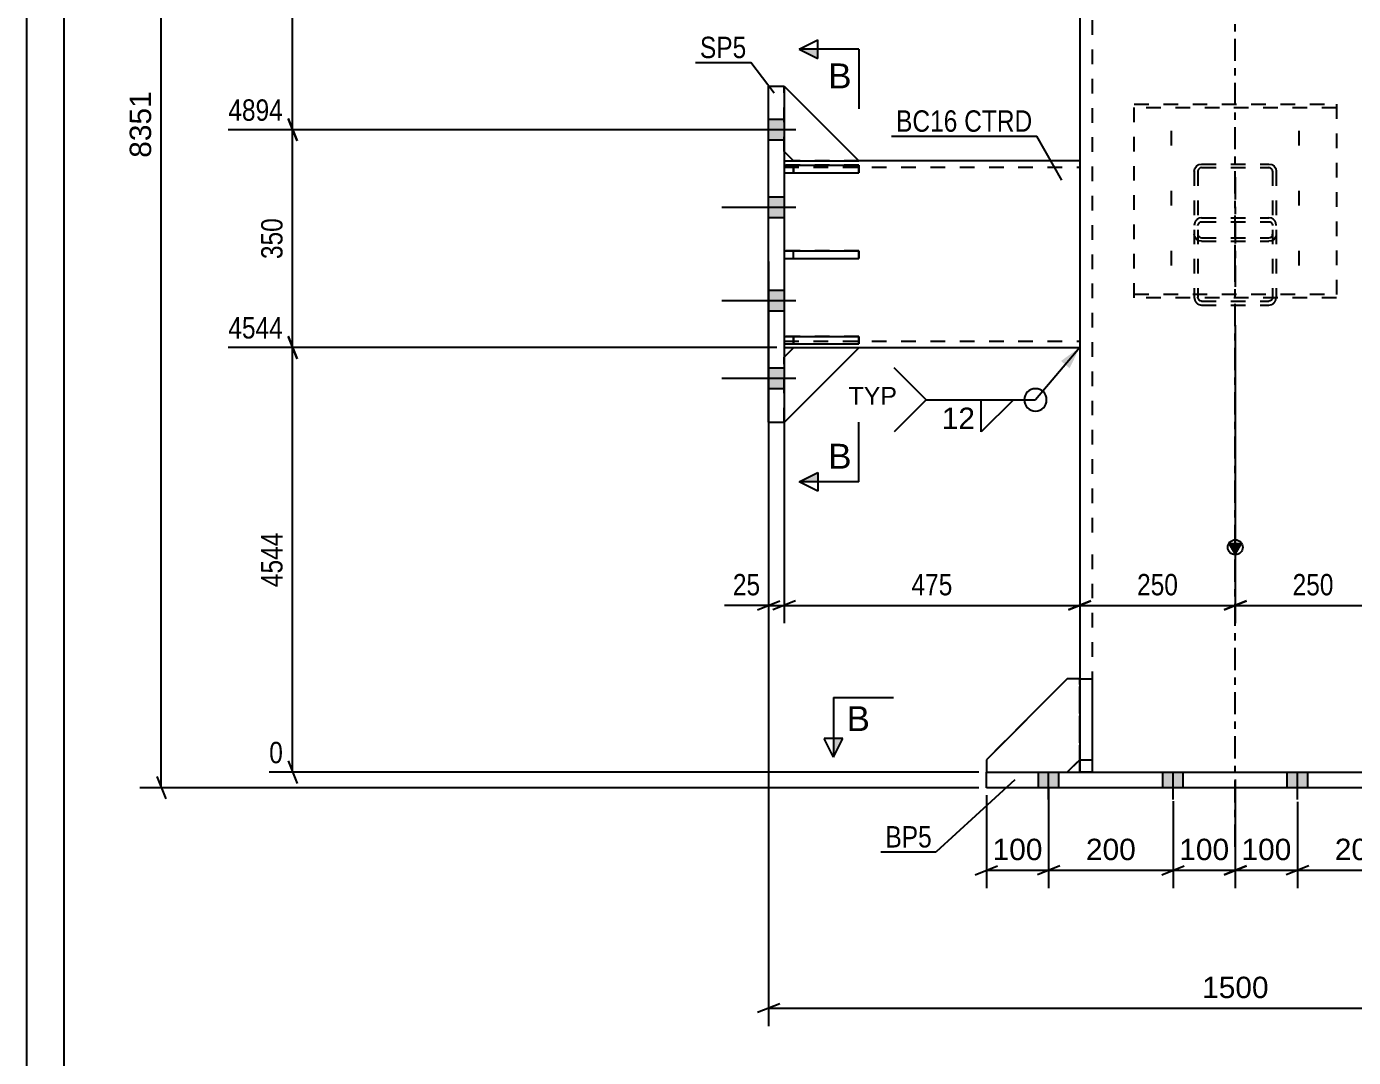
# Model space of a CAD drawing. Header units: millimetres. Extents: x -162 to 432, y -197 to 223.
# Drawn here: x -161.8 to 15.9, y -38.2 to 99.9 of the extents above; entities that cross this region are included whole.
import ezdxf

# ---------------------------------------------------------------- set-up
doc = ezdxf.new("R2010")
doc.units = ezdxf.units.MM
doc.linetypes.add('DXK_LINE_DOT2', pattern=[3.9198, 1.9599, -1.9599])
doc.linetypes.add('DXK_LINE_DOT3', pattern=[5.9187, 2.979, -0.9799, 0.9799, -0.9799])
doc.styles.add('Arial', font='ARIAL.TTF', dxfattribs={"height": 0.2})
doc.styles.add('Arial Narrow', font='ARIALN.TTF', dxfattribs={"height": 0.2})

# ---------------------------------------------------------------- blocks, each defined once
blk = doc.blocks.new('Unknown-284928215-1134')
at = {"color": 5, "linetype": 'Continuous'}
for p, q in [((-161.79, 223.11), (-161.79, -196.89)), ((-156.79, 218.11), (-156.79, -191.89))]:
    blk.add_line(p, q, dxfattribs=at)
blk = doc.blocks.new('Part-284928215-2967 - 2965')
at = {"color": 2, "linetype": 'Continuous'}
for p, q in [((-20.75, 12.5), (-20.75, 0)), ((-20.75, 12.5), (-19.08, 12.5)), ((-19.08, 12.5), (-19.08, 0)), ((-20.75, 1.67), (-19.08, 1.67)), ((-20.75, 0), (-19.08, 0))]:
    blk.add_line(p, q, dxfattribs=at)
blk = doc.blocks.new('Part-284928215-3033 - 2965')
at = {"color": 2, "linetype": 'Continuous'}
for p, q in [((-62.41, 46.89), (-62.41, 91.89)), ((-62.41, 91.89), (-60.33, 91.89)), ((-60.33, 91.89), (-60.33, 81.29)), ((-60.33, 80.29), (-60.33, 69.83)), ((-60.33, 68.83), (-60.33, 58.37)), ((-60.33, 57.37), (-60.33, 46.89)), ((-62.41, 46.89), (-60.33, 46.89))]:
    blk.add_line(p, q, dxfattribs=at)
at = {"color": 7, "linetype": 'DXK_LINE_DOT2'}
for p, q in [((-60.33, 81.29), (-60.33, 80.29)), ((-60.33, 69.83), (-60.33, 68.83)), ((-60.33, 58.37), (-60.33, 57.37))]:
    blk.add_line(p, q, dxfattribs=at)
blk = doc.blocks.new('Part-284928215-2969 - 2965')
at = {"color": 2, "linetype": 'Continuous'}
for p, q in [((-22.42, 12.5), (-33.25, 1.67)), ((-20.75, 12.5), (-22.42, 12.5)), ((-33.25, 1.67), (-33.25, 0)), ((-22.42, 0), (-20.75, 1.67))]:
    blk.add_line(p, q, dxfattribs=at)
at = {"color": 7, "linetype": 'DXK_LINE_DOT2'}
for p, q in [((-20.75, 12.5), (-20.75, 1.67)), ((-33.25, 0), (-22.42, 0))]:
    blk.add_line(p, q, dxfattribs=at)
blk = doc.blocks.new('Part-284928215-2974 - 2965')
at = {"color": 2, "linetype": 'Continuous'}
for p, q in [((-33.25, -2.08), (-33.25, 0)), ((-33.25, 0), (33.42, 0)), ((33.42, 0), (33.42, -2.08)), ((33.42, -2.08), (-33.25, -2.08))]:
    blk.add_line(p, q, dxfattribs=at)
blk = doc.blocks.new('Part-284928215-2979 - 2965')
at = {"linetype": 'Continuous'}
blk.add_hatch(color=2, dxfattribs=at).paths.add_polyline_path([(0.08, 29.23), (-0.72, 30.63), (0.88, 30.63)])
at = {"color": 7, "linetype": 'DXK_LINE_DOT3'}
for p, q in [((0.08, 109.56), (0.08, 167.47)), ((0.08, 30.17), (0.08, 108.56)), ((0.08, -10), (0.08, 29.17))]:
    blk.add_line(p, q, dxfattribs=at)
at = {"color": 2, "linetype": 'Continuous'}
for p, q in [((-20.75, 157.47), (-20.75, 109.56)), ((-20.75, 157.47), (-20.33, 157.47)), ((-18.94, 157.47), (19.1, 157.47)), ((20.92, 157.47), (20.5, 157.47)), ((20.92, 157.47), (20.92, 109.56)), ((-20.75, 108.56), (-20.75, 30.17)), ((20.92, 108.56), (20.92, 30.17)), ((0.08, 29.23), (-0.72, 30.63)), ((-0.72, 30.63), (0.88, 30.63)), ((0.88, 30.63), (0.08, 29.23)), ((-20.75, 29.17), (-20.75, 12.5)), ((20.92, 29.17), (20.92, 12.5))]:
    blk.add_line(p, q, dxfattribs=at)
at = {"color": 7, "linetype": 'DXK_LINE_DOT2'}
for p, q in [((-18.96, 157.47), (-20.33, 157.47)), ((-18.94, 157.47), (-19.77, 157.47)), ((-19.08, 157.47), (-19.08, 109.56)), ((-18.96, 157.47), (-18.94, 157.47)), ((20.5, 157.47), (18.76, 157.47)), ((19.25, 157.47), (19.25, 109.56)), ((-19.08, 108.56), (-19.08, 30.17)), ((19.25, 108.56), (19.25, 30.17)), ((-19.08, 29.17), (-19.08, 0)), ((19.25, 29.17), (19.25, 0)), ((-20.75, 12.5), (-20.75, 0)), ((20.92, 12.5), (20.92, 0)), ((-20.75, 0), (20.92, 0))]:
    blk.add_line(p, q, dxfattribs=at)
at = {"color": 2, "linetype": 'Continuous'}
blk.add_circle((0.08, 30.13), 1, dxfattribs=at)
blk = doc.blocks.new('Bolt-284928215-2982 - 2965')
at = {"linetype": 'Continuous'}
for points in [[(-62.41, 87.43), (-62.41, 84.68), (-60.33, 84.68), (-60.33, 87.43)], [(-62.41, 87.43), (-62.41, 84.68), (-60.33, 84.68), (-60.33, 87.43)], [(-62.41, 87.43), (-62.41, 84.68), (-60.33, 84.68), (-60.33, 87.43)], [(-62.41, 77.01), (-62.41, 74.26), (-60.33, 74.26), (-60.33, 77.01)], [(-62.41, 77.01), (-62.41, 74.26), (-60.33, 74.26), (-60.33, 77.01)], [(-62.41, 64.51), (-62.41, 61.76), (-60.33, 61.76), (-60.33, 64.51)], [(-62.41, 64.51), (-62.41, 61.76), (-60.33, 61.76), (-60.33, 64.51)], [(-62.41, 54.1), (-62.41, 51.35), (-60.33, 51.35), (-60.33, 54.1)], [(-62.41, 54.1), (-62.41, 51.35), (-60.33, 51.35), (-60.33, 54.1)], [(-62.41, 54.1), (-62.41, 51.35), (-60.33, 51.35), (-60.33, 54.1)]]:
    blk.add_hatch(color=1, dxfattribs=at).paths.add_polyline_path(points)
at = {"color": 1, "linetype": 'Continuous'}
for p, q in [((-60.33, 87.43), (-62.41, 87.43)), ((-60.33, 87.43), (-62.41, 87.43)), ((-60.33, 87.43), (-62.41, 87.43)), ((-58.75, 86.06), (-68.66, 86.06)), ((-58.75, 86.06), (-68.66, 86.06)), ((-58.75, 86.06), (-68.66, 86.06)), ((-60.33, 84.68), (-62.41, 84.68)), ((-60.33, 84.68), (-62.41, 84.68)), ((-60.33, 84.68), (-62.41, 84.68)), ((-60.33, 77.01), (-62.41, 77.01)), ((-60.33, 77.01), (-62.41, 77.01)), ((-58.75, 75.64), (-68.66, 75.64)), ((-58.75, 75.64), (-68.66, 75.64)), ((-60.33, 74.26), (-62.41, 74.26)), ((-60.33, 74.26), (-62.41, 74.26)), ((-60.33, 64.51), (-62.41, 64.51)), ((-60.33, 64.51), (-62.41, 64.51)), ((-58.75, 63.14), (-68.66, 63.14)), ((-58.75, 63.14), (-68.66, 63.14)), ((-60.33, 61.76), (-62.41, 61.76)), ((-60.33, 61.76), (-62.41, 61.76)), ((-60.33, 54.1), (-62.41, 54.1)), ((-60.33, 54.1), (-62.41, 54.1)), ((-60.33, 54.1), (-62.41, 54.1)), ((-58.75, 52.72), (-68.66, 52.72)), ((-58.75, 52.72), (-68.66, 52.72)), ((-58.75, 52.72), (-68.66, 52.72)), ((-60.33, 51.35), (-62.41, 51.35)), ((-60.33, 51.35), (-62.41, 51.35)), ((-60.33, 51.35), (-62.41, 51.35))]:
    blk.add_line(p, q, dxfattribs=at)
blk = doc.blocks.new('Bolt-284928215-2985 - 2965')
at = {"color": 1, "linetype": 'DXK_LINE_DOT2'}
for p, q in [((-8.46, 83.94), (-8.46, 86.3)), ((0.08, 83.94), (0.08, 86.3)), ((8.63, 83.94), (8.63, 86.3)), ((-8.46, 75.91), (-8.46, 78.28)), ((8.63, 75.91), (8.63, 78.28)), ((-8.46, 67.89), (-8.46, 70.25)), ((0.08, 67.89), (0.08, 70.25)), ((8.63, 67.89), (8.63, 70.25))]:
    blk.add_line(p, q, dxfattribs=at)
blk = doc.blocks.new('Bolt-284928215-2986 - 2965')
at = {"linetype": 'Continuous'}
for points in [[(-23.54, 0), (-26.29, 0), (-26.29, -2.08), (-23.54, -2.08)], [(-23.54, 0), (-26.29, 0), (-26.29, -2.08), (-23.54, -2.08)], [(-23.54, 0), (-26.29, 0), (-26.29, -2.08), (-23.54, -2.08)], [(-23.54, 0), (-26.29, 0), (-26.29, -2.08), (-23.54, -2.08)], [(-6.88, 0), (-9.63, 0), (-9.63, -2.08), (-6.88, -2.08)], [(-6.88, 0), (-9.63, 0), (-9.63, -2.08), (-6.88, -2.08)], [(9.79, 0), (7.04, 0), (7.04, -2.08), (9.79, -2.08)], [(9.79, 0), (7.04, 0), (7.04, -2.08), (9.79, -2.08)], [(26.46, 0), (23.71, 0), (23.71, -2.08), (26.46, -2.08)], [(26.46, 0), (23.71, 0), (23.71, -2.08), (26.46, -2.08)], [(26.46, 0), (23.71, 0), (23.71, -2.08), (26.46, -2.08)], [(26.46, 0), (23.71, 0), (23.71, -2.08), (26.46, -2.08)]]:
    blk.add_hatch(color=1, dxfattribs=at).paths.add_polyline_path(points)
at = {"color": 1, "linetype": 'Continuous'}
for p, q in [((-26.29, -2.08), (-26.29, 0)), ((-26.29, -2.08), (-26.29, 0)), ((-26.29, -2.08), (-26.29, 0)), ((-26.29, -2.08), (-26.29, 0)), ((-24.92, -3.67), (-24.92, 0)), ((-24.92, -3.67), (-24.92, 0)), ((-24.92, -3.67), (-24.92, 0)), ((-24.92, -3.67), (-24.92, 0)), ((-23.54, -2.08), (-23.54, 0)), ((-23.54, -2.08), (-23.54, 0)), ((-23.54, -2.08), (-23.54, 0)), ((-23.54, -2.08), (-23.54, 0)), ((-9.63, -2.08), (-9.63, 0)), ((-9.63, -2.08), (-9.63, 0)), ((-8.25, -3.67), (-8.25, 0)), ((-8.25, -3.67), (-8.25, 0)), ((-6.88, -2.08), (-6.88, 0)), ((-6.88, -2.08), (-6.88, 0)), ((7.04, -2.08), (7.04, 0)), ((7.04, -2.08), (7.04, 0)), ((8.42, -3.67), (8.42, 0)), ((8.42, -3.67), (8.42, 0)), ((9.79, -2.08), (9.79, 0)), ((9.79, -2.08), (9.79, 0)), ((23.71, -2.08), (23.71, 0)), ((23.71, -2.08), (23.71, 0)), ((23.71, -2.08), (23.71, 0)), ((23.71, -2.08), (23.71, 0)), ((25.08, -3.67), (25.08, 0)), ((25.08, -3.67), (25.08, 0)), ((25.08, -3.67), (25.08, 0)), ((25.08, -3.67), (25.08, 0)), ((26.46, -2.08), (26.46, 0)), ((26.46, -2.08), (26.46, 0)), ((26.46, -2.08), (26.46, 0)), ((26.46, -2.08), (26.46, 0))]:
    blk.add_line(p, q, dxfattribs=at)
blk = doc.blocks.new('Part-284928215-2998 - 2965')
at = {"color": 7, "linetype": 'DXK_LINE_DOT2'}
for p, q in [((-22.42, 12.5), (-33.25, 1.67)), ((-20.75, 12.5), (-22.42, 12.5)), ((-20.75, 1.67), (-20.75, 12.5)), ((-33.25, 1.67), (-33.25, 0)), ((-22.42, 0), (-20.75, 1.67)), ((-33.25, 0), (-22.42, 0))]:
    blk.add_line(p, q, dxfattribs=at)
blk = doc.blocks.new('Part-284928215-2999 - 2965')
at = {"color": 7, "linetype": 'DXK_LINE_DOT2'}
for p, q in [((-20.75, 0), (-20.75, 12.5)), ((-20.75, 12.5), (-19.08, 12.5)), ((-19.08, 12.5), (-19.08, 0)), ((-20.75, 1.67), (-19.08, 1.67)), ((-19.08, 0), (-20.75, 0))]:
    blk.add_line(p, q, dxfattribs=at)
blk = doc.blocks.new('Part-284928215-3006 - 2965')
at = {"color": 7, "linetype": 'DXK_LINE_DOT2'}
for p, q in [((-13.46, 63.56), (-13.46, 89.46)), ((-13.46, 89.46), (13.63, 89.46)), ((13.63, 89.01), (-13.46, 89.01)), ((13.63, 89.46), (13.63, 63.56)), ((-13.46, 64.01), (13.63, 64.01)), ((13.63, 63.56), (-13.46, 63.56))]:
    blk.add_line(p, q, dxfattribs=at)
blk = doc.blocks.new('Part-284928215-3008 - 2965')
at = {"color": 7, "linetype": 'DXK_LINE_DOT2'}
for p, q in [((-5.42, 80.51), (-5.34, 80.87)), ((-5.42, 80.51), (-5.42, 63.63)), ((-5.34, 80.87), (-5.12, 81.18)), ((-5.12, 81.18), (-4.8, 81.38)), ((-4.88, 80.69), (-4.92, 80.51)), ((-4.92, 80.51), (-4.92, 63.63)), ((-4.77, 80.84), (-4.88, 80.69)), ((-4.8, 81.38), (-4.42, 81.45)), ((-4.61, 80.95), (-4.77, 80.84)), ((-4.42, 80.98), (-4.61, 80.95)), ((-4.42, 81.45), (4.58, 81.45)), ((-4.42, 80.98), (4.58, 80.98)), ((4.58, 81.45), (4.97, 81.38)), ((4.77, 80.95), (4.58, 80.98)), ((4.94, 80.84), (4.77, 80.95)), ((5.05, 80.69), (4.94, 80.84)), ((4.97, 81.38), (5.29, 81.18)), ((5.08, 80.51), (5.05, 80.69)), ((5.08, 80.51), (5.08, 63.63)), ((5.29, 81.18), (5.51, 80.87)), ((5.51, 80.87), (5.58, 80.51)), ((5.58, 80.51), (5.58, 63.63)), ((-5.34, 73.61), (-5.42, 73.21)), ((-4.92, 73.21), (-4.88, 73.41)), ((-4.88, 73.41), (-4.77, 73.58)), ((-4.42, 74.27), (-4.8, 74.19)), ((-4.77, 73.58), (-4.61, 73.7)), ((-4.61, 73.7), (-4.42, 73.74)), ((-4.42, 74.27), (4.58, 74.27)), ((-4.42, 73.74), (4.58, 73.74)), ((4.97, 74.19), (4.58, 74.27)), ((4.58, 73.74), (4.77, 73.7)), ((4.77, 73.7), (4.94, 73.58)), ((4.94, 73.58), (5.05, 73.41)), ((5.05, 73.41), (5.08, 73.21)), ((5.58, 73.21), (5.51, 73.61)), ((-5.34, 71.69), (-5.42, 72.05)), ((-5.12, 71.39), (-5.34, 71.69)), ((-4.8, 71.19), (-5.12, 71.39)), ((-4.92, 72.05), (-4.88, 71.87)), ((-4.88, 71.87), (-4.77, 71.72)), ((-4.42, 71.11), (-4.8, 71.19)), ((-4.77, 71.72), (-4.61, 71.62)), ((-4.61, 71.62), (-4.42, 71.58)), ((-4.42, 71.58), (4.58, 71.58)), ((-4.42, 71.11), (4.58, 71.11)), ((4.58, 71.58), (4.77, 71.62)), ((4.97, 71.19), (4.58, 71.11)), ((4.77, 71.62), (4.94, 71.72)), ((4.94, 71.72), (5.05, 71.87)), ((5.29, 71.39), (4.97, 71.19)), ((5.05, 71.87), (5.08, 72.05)), ((5.51, 71.69), (5.29, 71.39)), ((5.58, 72.05), (5.51, 71.69)), ((-5.42, 63.63), (-5.34, 63.22)), ((-4.88, 63.42), (-4.92, 63.63)), ((-4.77, 63.25), (-4.88, 63.42)), ((-4.8, 62.64), (-4.42, 62.56)), ((-4.61, 63.14), (-4.77, 63.25)), ((-4.42, 63.1), (-4.61, 63.14)), ((-4.42, 63.1), (4.58, 63.1)), ((-4.42, 62.56), (4.58, 62.56)), ((4.77, 63.14), (4.58, 63.1)), ((4.58, 62.56), (4.97, 62.64)), ((4.94, 63.25), (4.77, 63.14)), ((5.05, 63.42), (4.94, 63.25)), ((5.08, 63.63), (5.05, 63.42)), ((5.51, 63.22), (5.58, 63.63))]:
    blk.add_line(p, q, dxfattribs=at)
at = {"color": 7, "linetype": 'DXK_LINE_DOT3'}
blk.add_line((0.08, 79.7), (0.08, 65), dxfattribs=at)
at = {"color": 7, "linetype": 'DXK_LINE_DOT2'}
for centre, start, end in [((-4.37, 73.25), 114.32, 159.2417), ((4.54, 73.25), 20.7583, 65.68), ((-4.37, 63.59), 200.7583, 245.68), ((4.54, 63.59), 294.32, 339.2417)]:
    blk.add_arc(centre, 1.03, start, end, dxfattribs=at)
blk = doc.blocks.new('Part-284928215-3163 - 2965')
at = {"color": 2, "linetype": 'Continuous'}
for p, q in [((-60.33, 69.83), (-50.33, 69.83)), ((-60.33, 69.83), (-60.33, 68.83)), ((-50.33, 69.83), (-50.33, 68.83)), ((-60.33, 68.83), (-50.33, 68.83))]:
    blk.add_line(p, q, dxfattribs=at)
at = {"color": 7, "linetype": 'DXK_LINE_DOT2'}
blk.add_line((-59.08, 68.83), (-59.08, 69.83), dxfattribs=at)
blk = doc.blocks.new('Part-284928215-3107 - 2965')
at = {"color": 2, "linetype": 'Continuous'}
for p, q in [((-60.33, 81.89), (-59.08, 81.89)), ((-20.75, 81.89), (-50.33, 81.89)), ((-60.33, 56.89), (-20.75, 56.89))]:
    blk.add_line(p, q, dxfattribs=at)
at = {"color": 7, "linetype": 'DXK_LINE_DOT2'}
for p, q in [((-60.33, 81.89), (-60.33, 56.89)), ((-59.08, 81.89), (-50.33, 81.89)), ((-20.75, 81.89), (-20.75, 56.89)), ((-20.75, 81.89), (-20.75, 81.89)), ((-20.75, 81.89), (-20.75, 81.89)), ((-60.33, 81.06), (-20.75, 81.06)), ((-60.33, 57.72), (-20.75, 57.72)), ((-20.75, 56.89), (-20.75, 56.89)), ((-20.75, 56.89), (-20.75, 56.89))]:
    blk.add_line(p, q, dxfattribs=at)
blk = doc.blocks.new('Part-284928215-3159 - 2965')
at = {"color": 7, "linetype": 'DXK_LINE_DOT2'}
for p, q in [((-59.08, 56.83), (-60.33, 55.58)), ((-60.33, 46.83), (-50.33, 56.83)), ((-60.33, 55.58), (-60.33, 46.83)), ((-50.33, 56.83), (-59.08, 56.83))]:
    blk.add_line(p, q, dxfattribs=at)
blk = doc.blocks.new('Part-284928215-3160 - 2965')
at = {"color": 2, "linetype": 'Continuous'}
for p, q in [((-59.08, 56.83), (-60.33, 55.58)), ((-60.33, 46.83), (-50.33, 56.83)), ((-50.33, 56.83), (-59.08, 56.83)), ((-60.33, 46.89), (-60.33, 46.83))]:
    blk.add_line(p, q, dxfattribs=at)
at = {"color": 7, "linetype": 'DXK_LINE_DOT2'}
blk.add_line((-60.33, 46.83), (-60.33, 55.58), dxfattribs=at)
blk = doc.blocks.new('Part-284928215-3161 - 2965')
at = {"color": 7, "linetype": 'DXK_LINE_DOT2'}
for p, q in [((-60.33, 83.14), (-60.33, 91.89)), ((-60.33, 91.89), (-50.33, 81.89)), ((-59.08, 81.89), (-60.33, 83.14)), ((-50.33, 81.89), (-59.08, 81.89))]:
    blk.add_line(p, q, dxfattribs=at)
blk = doc.blocks.new('Part-284928215-3162 - 2965')
at = {"color": 2, "linetype": 'Continuous'}
for p, q in [((-60.33, 91.89), (-50.33, 81.89)), ((-60.33, 83.14), (-59.08, 81.89)), ((-59.08, 81.89), (-50.33, 81.89))]:
    blk.add_line(p, q, dxfattribs=at)
at = {"color": 7, "linetype": 'DXK_LINE_DOT2'}
blk.add_line((-60.33, 91.89), (-60.33, 83.14), dxfattribs=at)
blk = doc.blocks.new('Part-284928215-3164 - 2965')
at = {"color": 2, "linetype": 'Continuous'}
for p, q in [((-60.33, 81.29), (-50.33, 81.29)), ((-60.33, 81.29), (-60.33, 80.29)), ((-60.33, 80.29), (-50.33, 80.29)), ((-50.33, 81.29), (-50.33, 80.29))]:
    blk.add_line(p, q, dxfattribs=at)
at = {"color": 7, "linetype": 'DXK_LINE_DOT2'}
blk.add_line((-59.08, 80.29), (-59.08, 81.29), dxfattribs=at)
blk = doc.blocks.new('Part-284928215-3165 - 2965')
at = {"color": 2, "linetype": 'Continuous'}
for p, q in [((-60.33, 58.37), (-50.33, 58.37)), ((-60.33, 58.37), (-60.33, 57.37)), ((-60.33, 57.37), (-50.33, 57.37)), ((-50.33, 58.37), (-50.33, 57.37))]:
    blk.add_line(p, q, dxfattribs=at)
at = {"color": 7, "linetype": 'DXK_LINE_DOT2'}
blk.add_line((-59.08, 57.37), (-59.08, 58.37), dxfattribs=at)
blk = doc.blocks.new('Part-284928215-3166 - 2965')
at = {"color": 7, "linetype": 'DXK_LINE_DOT2'}
for p, q in [((-50.33, 69.83), (-60.33, 69.83)), ((-60.33, 69.83), (-60.33, 68.83)), ((-59.08, 68.83), (-59.08, 69.83)), ((-50.33, 68.83), (-50.33, 69.83)), ((-60.33, 68.83), (-50.33, 68.83))]:
    blk.add_line(p, q, dxfattribs=at)
blk = doc.blocks.new('Part-284928215-3167 - 2965')
at = {"color": 7, "linetype": 'DXK_LINE_DOT2'}
for p, q in [((-50.33, 81.29), (-60.33, 81.29)), ((-60.33, 81.29), (-60.33, 80.29)), ((-60.33, 80.29), (-50.33, 80.29)), ((-59.08, 81.29), (-59.08, 80.29)), ((-50.33, 80.29), (-50.33, 81.29))]:
    blk.add_line(p, q, dxfattribs=at)
blk = doc.blocks.new('Part-284928215-3168 - 2965')
at = {"color": 7, "linetype": 'DXK_LINE_DOT2'}
for p, q in [((-50.33, 58.37), (-60.33, 58.37)), ((-60.33, 58.37), (-60.33, 57.37)), ((-60.33, 57.37), (-50.33, 57.37)), ((-59.08, 58.37), (-59.08, 57.37)), ((-50.33, 57.37), (-50.33, 58.37))]:
    blk.add_line(p, q, dxfattribs=at)
blk = doc.blocks.new('StraightDimension-284928215-3511 - 2965')
at = {"color": 7, "linetype": 'Continuous'}
for p, q in [((-113.5, 126.22), (-134.77, 126.22)), ((-125.56, 124.72), (-126.76, 127.72)), ((-126.16, 86.06), (-126.16, 126.22)), ((-126.76, 87.56), (-125.56, 84.56)), ((-67.58, 86.06), (-134.77, 86.06))]:
    blk.add_line(p, q, dxfattribs=at)
at = {"color": 0, "linetype": 'Continuous'}
blk.add_wipeout([(-126.86, 126.82), (-126.86, 131.02), (-135.37, 131.02), (-135.37, 126.82)], dxfattribs=at)
at = {"color": 0}
blk.add_wipeout([(-126.91, 110.4), (-131.11, 110.4), (-131.11, 101.88), (-126.91, 101.88)], dxfattribs=at)
at = {"color": 3, "linetype": 'Continuous', "style": 'Arial Narrow'}
blk.add_text('7734', height=2.863, dxfattribs=at).set_placement((-134.77, 127.42))
at = {"color": 3, "style": 'Arial Narrow'}
blk.add_text('2840', height=2.863, rotation=90.0002, dxfattribs=at).set_placement((-127.51, 102.48))
blk = doc.blocks.new('StraightDimension-284928215-3207 - 2965')
at = {"color": 7, "linetype": 'Continuous'}
for p, q in [((-60.33, 68.39), (-60.33, 19.94)), ((-20.75, 55.89), (-20.75, 19.94)), ((-58.83, 22.94), (-61.83, 21.74)), ((-60.33, 22.34), (-20.75, 22.34)), ((-22.25, 21.74), (-19.25, 22.94))]:
    blk.add_line(p, q, dxfattribs=at)
at = {"color": 0}
blk.add_wipeout([(-37.2, 23.09), (-37.2, 27.29), (-43.88, 27.29), (-43.88, 23.09)], dxfattribs=at)
at = {"color": 3, "style": 'Arial Narrow'}
blk.add_text('475', height=2.863, dxfattribs=at).set_placement((-43.28, 23.69))
blk = doc.blocks.new('StraightDimension-284928215-3220 - 2965')
at = {"color": 7, "linetype": 'Continuous'}
for p, q in [((-62.41, 68.39), (-62.41, 19.94)), ((-60.33, 68.39), (-60.33, 19.94)), ((-63.91, 21.74), (-60.91, 22.94)), ((-62.41, 22.34), (-60.33, 22.34)), ((-58.83, 22.94), (-61.83, 21.74))]:
    blk.add_line(p, q, dxfattribs=at)
at = {"color": 0}
blk.add_wipeout([(-62.94, 23.09), (-62.94, 27.29), (-67.8, 27.29), (-67.8, 23.09)], dxfattribs=at)
at = {"color": 7, "linetype": 'Continuous'}
blk.add_line((-62.41, 22.34), (-68.32, 22.34), dxfattribs=at)
blk.add_line((-62.41, 22.34), (-68.32, 22.34), dxfattribs=at)
at = {"color": 3, "style": 'Arial Narrow'}
blk.add_text('25', height=2.863, dxfattribs=at).set_placement((-67.2, 23.69))
blk = doc.blocks.new('StraightDimension-284928215-3231 - 2965')
at = {"color": 7, "linetype": 'Continuous'}
for p, q in [((0.08, 59.86), (0.08, 19.94)), ((-20.75, 55.89), (-20.75, 19.94)), ((-19.25, 22.94), (-22.25, 21.74)), ((-20.75, 22.34), (0.08, 22.34)), ((-1.42, 21.74), (1.58, 22.94))]:
    blk.add_line(p, q, dxfattribs=at)
at = {"color": 0}
blk.add_wipeout([(-6.99, 23.09), (-6.99, 27.29), (-13.67, 27.29), (-13.67, 23.09)], dxfattribs=at)
at = {"color": 3, "style": 'Arial Narrow'}
blk.add_text('250', height=2.863, dxfattribs=at).set_placement((-13.07, 23.69))
blk = doc.blocks.new('StraightDimension-284928215-3241 - 2965')
at = {"color": 7, "linetype": 'Continuous'}
for p, q in [((0.08, 59.86), (0.08, 19.94)), ((20.92, 55.89), (20.92, 19.94)), ((1.58, 22.94), (-1.42, 21.74)), ((0.08, 22.34), (20.92, 22.34)), ((19.42, 21.74), (22.42, 22.94))]:
    blk.add_line(p, q, dxfattribs=at)
at = {"color": 0}
blk.add_wipeout([(13.84, 23.09), (13.84, 27.29), (7.16, 27.29), (7.16, 23.09)], dxfattribs=at)
at = {"color": 3, "style": 'Arial Narrow'}
blk.add_text('250', height=2.863, dxfattribs=at).set_placement((7.76, 23.69))
blk = doc.blocks.new('StraightDimension-284928215-3327 - 2965')
at = {"color": 7, "linetype": 'Continuous'}
for p, q in [((-62.41, 45.89), (-62.41, -34.01)), ((62.59, 45.89), (62.59, -34.01)), ((-60.91, -31.01), (-63.91, -32.21)), ((-62.41, -31.61), (62.59, -31.61)), ((61.09, -32.21), (64.09, -31.01))]:
    blk.add_line(p, q, dxfattribs=at)
at = {"color": 0}
blk.add_wipeout([(5.13, -30.86), (5.13, -26.66), (-4.96, -26.66), (-4.96, -30.86)], dxfattribs=at)
at = {"color": 3, "style": 'Arial'}
blk.add_text('1500', height=2.865, dxfattribs=at).set_placement((-4.36, -30.26))
blk = doc.blocks.new('StraightDimension-284928215-3338 - 2965')
at = {"color": 7, "linetype": 'Continuous'}
for p, q in [((-33.25, -3.08), (-33.25, -15.53)), ((-24.92, -2.04), (-24.92, -15.53)), ((-34.75, -13.73), (-31.75, -12.53)), ((-33.25, -13.13), (-24.92, -13.13)), ((-23.42, -12.53), (-26.42, -13.73))]:
    blk.add_line(p, q, dxfattribs=at)
at = {"color": 0}
blk.add_wipeout([(-25.15, -12.38), (-25.15, -8.18), (-33.02, -8.18), (-33.02, -12.38)], dxfattribs=at)
at = {"color": 3, "style": 'Arial'}
blk.add_text('100', height=2.865, dxfattribs=at).set_placement((-32.42, -11.78))
blk = doc.blocks.new('StraightDimension-284928215-3348 - 2965')
at = {"color": 7, "linetype": 'Continuous'}
for p, q in [((-24.92, -2.04), (-24.92, -15.53)), ((-8.25, -3.88), (-8.25, -15.53)), ((-23.42, -12.53), (-26.42, -13.73)), ((-24.92, -13.13), (-8.25, -13.13)), ((-9.75, -13.73), (-6.75, -12.53))]:
    blk.add_line(p, q, dxfattribs=at)
at = {"color": 0}
blk.add_wipeout([(-12.65, -12.38), (-12.65, -8.18), (-20.52, -8.18), (-20.52, -12.38)], dxfattribs=at)
at = {"color": 3, "style": 'Arial'}
blk.add_text('200', height=2.865, dxfattribs=at).set_placement((-19.92, -11.78))
blk = doc.blocks.new('StraightDimension-284928215-3358 - 2965')
at = {"color": 7, "linetype": 'Continuous'}
for p, q in [((0.08, -1), (0.08, -15.53)), ((-8.25, -3.88), (-8.25, -15.53)), ((-9.75, -13.73), (-6.75, -12.53)), ((-8.25, -13.13), (0.08, -13.13)), ((1.58, -12.53), (-1.42, -13.73))]:
    blk.add_line(p, q, dxfattribs=at)
at = {"color": 0}
blk.add_wipeout([(-0.15, -12.38), (-0.15, -8.18), (-8.02, -8.18), (-8.02, -12.38)], dxfattribs=at)
at = {"color": 3, "style": 'Arial'}
blk.add_text('100', height=2.865, dxfattribs=at).set_placement((-7.42, -11.78))
blk = doc.blocks.new('StraightDimension-284928215-3367 - 2965')
at = {"color": 7, "linetype": 'Continuous'}
for p, q in [((0.08, -1), (0.08, -15.53)), ((8.42, -3.97), (8.42, -15.53)), ((-1.42, -13.73), (1.58, -12.53)), ((0.08, -13.13), (8.42, -13.13)), ((9.92, -12.53), (6.92, -13.73))]:
    blk.add_line(p, q, dxfattribs=at)
at = {"color": 0}
blk.add_wipeout([(8.18, -12.38), (8.18, -8.18), (0.31, -8.18), (0.31, -12.38)], dxfattribs=at)
at = {"color": 3, "style": 'Arial'}
blk.add_text('100', height=2.865, dxfattribs=at).set_placement((0.91, -11.78))
blk = doc.blocks.new('StraightDimension-284928215-3376 - 2965')
at = {"color": 7, "linetype": 'Continuous'}
for p, q in [((8.42, -3.97), (8.42, -15.53)), ((25.08, -3.97), (25.08, -15.53)), ((9.92, -12.53), (6.92, -13.73)), ((8.42, -13.13), (25.08, -13.13)), ((23.58, -13.73), (26.58, -12.53))]:
    blk.add_line(p, q, dxfattribs=at)
at = {"color": 0}
blk.add_wipeout([(20.68, -12.38), (20.68, -8.18), (12.81, -8.18), (12.81, -12.38)], dxfattribs=at)
at = {"color": 3, "style": 'Arial'}
blk.add_text('200', height=2.865, dxfattribs=at).set_placement((13.41, -11.78))
blk = doc.blocks.new('StraightDimension-284928215-3436 - 2965')
at = {"color": 7, "linetype": 'Continuous'}
for p, q in [((-143.16, 174.09), (-144.36, 177.09)), ((-8.27, 175.59), (-146.61, 175.59)), ((-143.76, -2.08), (-143.76, 175.59)), ((-144.36, -0.58), (-143.16, -3.58)), ((-34.25, -2.08), (-146.61, -2.08))]:
    blk.add_line(p, q, dxfattribs=at)
at = {"color": 0}
blk.add_wipeout([(-144.51, 91.8), (-148.71, 91.8), (-148.71, 81.7), (-144.51, 81.7)], dxfattribs=at)
at = {"color": 3, "style": 'Arial'}
blk.add_text('8351', height=2.865, rotation=90.0002, dxfattribs=at).set_placement((-145.11, 82.3))
blk = doc.blocks.new('StraightDimension-284928215-3520 - 2965')
at = {"color": 7, "linetype": 'Continuous'}
for p, q in [((-125.56, 84.56), (-126.76, 87.56)), ((-67.58, 86.06), (-134.77, 86.06)), ((-126.16, 56.89), (-126.16, 86.06)), ((-61.33, 56.89), (-134.77, 56.89)), ((-126.76, 58.39), (-125.56, 55.39))]:
    blk.add_line(p, q, dxfattribs=at)
at = {"color": 0, "linetype": 'Continuous'}
blk.add_wipeout([(-126.86, 86.66), (-126.86, 90.86), (-135.37, 90.86), (-135.37, 86.66)], dxfattribs=at)
at = {"color": 0}
blk.add_wipeout([(-126.91, 74.82), (-131.11, 74.82), (-131.11, 68.13), (-126.91, 68.13)], dxfattribs=at)
at = {"color": 3, "linetype": 'Continuous', "style": 'Arial Narrow'}
blk.add_text('4894', height=2.863, dxfattribs=at).set_placement((-134.77, 87.26))
at = {"color": 3, "style": 'Arial Narrow'}
blk.add_text('350', height=2.863, rotation=90.0002, dxfattribs=at).set_placement((-127.51, 68.73))
blk = doc.blocks.new('StraightDimension-284928215-3527 - 2965')
at = {"color": 7, "linetype": 'Continuous'}
for p, q in [((-61.33, 56.89), (-134.77, 56.89)), ((-125.56, 55.39), (-126.76, 58.39)), ((-126.16, 0), (-126.16, 56.89)), ((-126.76, 1.5), (-125.56, -1.5)), ((-34.25, 0), (-129.29, 0))]:
    blk.add_line(p, q, dxfattribs=at)
at = {"color": 0, "linetype": 'Continuous'}
for points in [[(-126.86, 57.49), (-126.86, 61.69), (-135.37, 61.69), (-135.37, 57.49)], [(-126.86, 0.6), (-126.86, 4.8), (-129.89, 4.8), (-129.89, 0.6)]]:
    blk.add_wipeout(points, dxfattribs=at)
at = {"color": 0}
blk.add_wipeout([(-126.91, 32.7), (-131.11, 32.7), (-131.11, 24.19), (-126.91, 24.19)], dxfattribs=at)
at = {"color": 3, "linetype": 'Continuous', "style": 'Arial Narrow'}
for s, height, p in [('4544', 2.863, (-134.77, 58.09)), ('0', 2.86, (-129.29, 1.2))]:
    blk.add_text(s, height=height, dxfattribs=at).set_placement(p)
at = {"color": 3, "style": 'Arial Narrow'}
blk.add_text('4544', height=2.863, rotation=90.0002, dxfattribs=at).set_placement((-127.51, 24.79))
blk = doc.blocks.new('Mark-284928215-2970 - 2965')
at = {"color": 0}
blk.add_wipeout([(-40.56, -10.09), (-40.56, -7.09), (-46.77, -7.09), (-46.77, -10.09)], dxfattribs=at)
blk.add_wipeout([(-40.56, -10.09), (-40.56, -7.09), (-46.77, -7.09), (-46.77, -10.09)], dxfattribs=at)
at = {"color": 30, "linetype": 'Continuous'}
for p in [(-29.43, -1.01), (-47.37, -10.69)]:
    blk.add_line(p, (-39.96, -10.69), dxfattribs=at)
at = {"color": 3, "style": 'Arial Narrow'}
blk.add_text('BP5', height=2.863, dxfattribs=at).set_placement((-46.77, -10.09))
blk = doc.blocks.new('Mark-284928215-3103 - 2965')
at = {"color": 0}
for points in [[(-37.12, 85.79), (-37.12, 88.79), (-45.34, 88.79), (-45.34, 85.79)], [(-27.09, 85.79), (-27.09, 88.79), (-36.22, 88.79), (-36.22, 85.79)]]:
    blk.add_wipeout(points, dxfattribs=at)
for points in [[(-37.12, 85.79), (-37.12, 88.79), (-45.34, 88.79), (-45.34, 85.79)], [(-27.09, 85.79), (-27.09, 88.79), (-36.22, 88.79), (-36.22, 85.79)]]:
    blk.add_wipeout(points, dxfattribs=at)
at = {"color": 30, "linetype": 'Continuous'}
for p in [(-45.94, 85.19), (-23.14, 79.29)]:
    blk.add_line(p, (-26.49, 85.19), dxfattribs=at)
at = {"color": 3, "style": 'Arial Narrow'}
for s, p in [('BC16', (-45.34, 85.79)), ('CTRD', (-36.22, 85.79))]:
    blk.add_text(s, height=2.863, dxfattribs=at).set_placement(p)
blk = doc.blocks.new('Mark-284928215-3029 - 2965')
at = {"color": 0}
blk.add_wipeout([(-65.4, 95.65), (-65.4, 98.65), (-71.61, 98.65), (-71.61, 95.65)], dxfattribs=at)
blk.add_wipeout([(-65.4, 95.65), (-65.4, 98.65), (-71.61, 98.65), (-71.61, 95.65)], dxfattribs=at)
at = {"color": 30, "linetype": 'Continuous'}
for p in [(-72.21, 95.05), (-61.67, 90.97)]:
    blk.add_line(p, (-64.8, 95.05), dxfattribs=at)
at = {"color": 3, "style": 'Arial Narrow'}
blk.add_text('SP5', height=2.863, dxfattribs=at).set_placement((-71.61, 95.65))
blk = doc.blocks.new('SectionMark-284928215-3539 - 2965')
at = {"linetype": 'Continuous'}
for points in [[(-53.71, 4.5), (-52.46, 4.5), (-53.71, 2)], [(41.01, 4.5), (42.26, 4.5), (42.26, 2)]]:
    blk.add_hatch(color=6, dxfattribs=at).paths.add_polyline_path(points)
at = {"color": 6, "linetype": 'Continuous'}
for p, q in [((-53.71, 10), (-45.71, 10)), ((-53.71, 10), (-53.71, 2)), ((42.26, 10), (34.26, 10)), ((42.26, 10), (42.26, 2)), ((-53.71, 2), (-54.96, 4.5)), ((-52.46, 4.5), (-54.96, 4.5)), ((-53.71, 2), (-52.46, 4.5)), ((41.01, 4.5), (43.51, 4.5)), ((42.26, 2), (41.01, 4.5)), ((43.51, 4.5), (42.26, 2))]:
    blk.add_line(p, q, dxfattribs=at)
at = {"color": 0, "linetype": 'Continuous'}
for points in [[(-48.85, 5.5), (-48.85, 9), (-51.96, 9), (-51.96, 5.5)], [(40.51, 5.5), (40.51, 9), (37.4, 9), (37.4, 5.5)]]:
    blk.add_wipeout(points, dxfattribs=at)
at = {"color": 3, "linetype": 'Continuous', "style": 'Arial'}
for p in [(-51.96, 5.5), (37.4, 5.5)]:
    blk.add_text('B', height=3.34, dxfattribs=at).set_placement(p)
blk = doc.blocks.new('SectionMark-284928215-3541 - 2965')
at = {"linetype": 'Continuous'}
for points in [[(-55.81, 96.85), (-55.81, 95.6), (-58.31, 96.85)], [(-55.81, 40.15), (-55.81, 38.9), (-58.31, 38.9)]]:
    blk.add_hatch(color=6, dxfattribs=at).paths.add_polyline_path(points)
at = {"color": 6, "linetype": 'Continuous'}
for p, q in [((-58.31, 96.85), (-55.81, 98.1)), ((-55.81, 95.6), (-55.81, 98.1)), ((-50.31, 96.85), (-58.31, 96.85)), ((-58.31, 96.85), (-55.81, 95.6)), ((-50.31, 96.85), (-50.31, 88.85)), ((-50.31, 38.9), (-50.31, 46.9)), ((-58.31, 38.9), (-55.81, 40.15)), ((-55.81, 40.15), (-55.81, 37.65)), ((-50.31, 38.9), (-58.31, 38.9)), ((-55.81, 37.65), (-58.31, 38.9))]:
    blk.add_line(p, q, dxfattribs=at)
at = {"color": 0, "linetype": 'Continuous'}
for points in [[(-51.31, 91.6), (-51.31, 95.1), (-54.42, 95.1), (-54.42, 91.6)], [(-51.31, 40.65), (-51.31, 44.15), (-54.42, 44.15), (-54.42, 40.65)]]:
    blk.add_wipeout(points, dxfattribs=at)
at = {"color": 3, "linetype": 'Continuous', "style": 'Arial'}
for p in [(-54.42, 91.6), (-54.42, 40.65)]:
    blk.add_text('B', height=3.34, dxfattribs=at).set_placement(p)
blk = doc.blocks.new('WeldMark-284928215-3582 - 2965')
at = {"linetype": 'Continuous'}
blk.add_hatch(color=30, dxfattribs=at).paths.add_polyline_path([(-23.26, 55.08), (-20.75, 56.89), (-22.11, 54.11)])
at = {"color": 30, "linetype": 'Continuous'}
blk.add_line((-20.75, 56.89), (-26.68, 49.87), dxfattribs=at)
at = {"color": 3, "linetype": 'Continuous'}
for q in [(-45.62, 54.16), (-45.62, 45.59)]:
    blk.add_line((-41.33, 49.87), q, dxfattribs=at)
for start, end in [(90, 270), (270, 90)]:
    blk.add_arc((-26.68, 49.87), 1.5, start, end, dxfattribs=at)
at = {"color": 0}
blk.add_wipeout([(-34.58, 45.77), (-34.58, 49.17), (-39.43, 49.17), (-39.43, 45.77)], dxfattribs=at)
at = {"color": 30, "linetype": 'Continuous'}
blk.add_line((-41.33, 49.87), (-26.68, 49.87), dxfattribs=at)
at = {"color": 3, "linetype": 'Continuous'}
for p, q in [((-33.93, 49.87), (-29.64, 49.87)), ((-29.64, 49.87), (-33.93, 45.59)), ((-33.93, 45.59), (-33.93, 49.87))]:
    blk.add_line(p, q, dxfattribs=at)
at = {"color": 3, "style": 'Arial'}
blk.add_text('12', height=2.865, dxfattribs=at).set_placement((-39.23, 45.97))
at = {"color": 0, "linetype": 'Continuous'}
blk.add_wipeout([(-45.23, 49.22), (-45.23, 51.72), (-51.71, 51.72), (-51.71, 49.22)], dxfattribs=at)
blk.add_wipeout([(-45.23, 49.22), (-45.23, 51.72), (-51.71, 51.72), (-51.71, 49.22)], dxfattribs=at)
at = {"color": 3, "linetype": 'Continuous', "style": 'Arial'}
blk.add_text('TYP', height=2.388, dxfattribs=at).set_placement((-51.71, 49.22))

msp = doc.modelspace()

# ---------------------------------------------------------------- block references
for name in ['Unknown-284928215-1134', 'Part-284928215-2979 - 2965', 'Part-284928215-3033 - 2965', 'Part-284928215-3161 - 2965', 'Part-284928215-3162 - 2965', 'Part-284928215-3006 - 2965', 'Bolt-284928215-2982 - 2965', 'Bolt-284928215-2985 - 2965', 'Part-284928215-3107 - 2965', 'Part-284928215-3164 - 2965', 'Part-284928215-3167 - 2965', 'Part-284928215-3008 - 2965', 'Part-284928215-3163 - 2965', 'Part-284928215-3166 - 2965', 'Part-284928215-3165 - 2965', 'Part-284928215-3168 - 2965', 'Part-284928215-3159 - 2965', 'Part-284928215-3160 - 2965', 'Part-284928215-2969 - 2965', 'Part-284928215-2998 - 2965', 'Part-284928215-2967 - 2965', 'Part-284928215-2999 - 2965', 'Part-284928215-2974 - 2965', 'Bolt-284928215-2986 - 2965']:
    msp.add_blockref(name, (0, 0))

# ---------------------------------------------------------------- next in the draw order: block references
for name in ['StraightDimension-284928215-3511 - 2965', 'StraightDimension-284928215-3207 - 2965']:
    msp.add_blockref(name, (0, 0))

# ---------------------------------------------------------------- next in the draw order: block references
for name in ['StraightDimension-284928215-3220 - 2965', 'StraightDimension-284928215-3231 - 2965']:
    msp.add_blockref(name, (0, 0))

# ---------------------------------------------------------------- next in the draw order: block references
msp.add_blockref('StraightDimension-284928215-3241 - 2965', (0, 0))

# ---------------------------------------------------------------- next in the draw order: block references
msp.add_blockref('StraightDimension-284928215-3327 - 2965', (0, 0))

# ---------------------------------------------------------------- next in the draw order: block references
msp.add_blockref('StraightDimension-284928215-3338 - 2965', (0, 0))

# ---------------------------------------------------------------- next in the draw order: block references
msp.add_blockref('StraightDimension-284928215-3348 - 2965', (0, 0))

# ---------------------------------------------------------------- next in the draw order: block references
msp.add_blockref('StraightDimension-284928215-3358 - 2965', (0, 0))

# ---------------------------------------------------------------- next in the draw order: block references
for name in ['StraightDimension-284928215-3436 - 2965', 'StraightDimension-284928215-3367 - 2965']:
    msp.add_blockref(name, (0, 0))

# ---------------------------------------------------------------- next in the draw order: block references
for name in ['StraightDimension-284928215-3520 - 2965', 'Mark-284928215-3103 - 2965', 'StraightDimension-284928215-3376 - 2965']:
    msp.add_blockref(name, (0, 0))

# ---------------------------------------------------------------- next in the draw order: block references
for name in ['Mark-284928215-3029 - 2965', 'StraightDimension-284928215-3527 - 2965']:
    msp.add_blockref(name, (0, 0))

# ---------------------------------------------------------------- next in the draw order: block references
for name in ['SectionMark-284928215-3541 - 2965', 'SectionMark-284928215-3539 - 2965', 'Mark-284928215-2970 - 2965']:
    msp.add_blockref(name, (0, 0))

# ---------------------------------------------------------------- next in the draw order: block references
msp.add_blockref('WeldMark-284928215-3582 - 2965', (0, 0))

doc.saveas('drawing.dxf')
